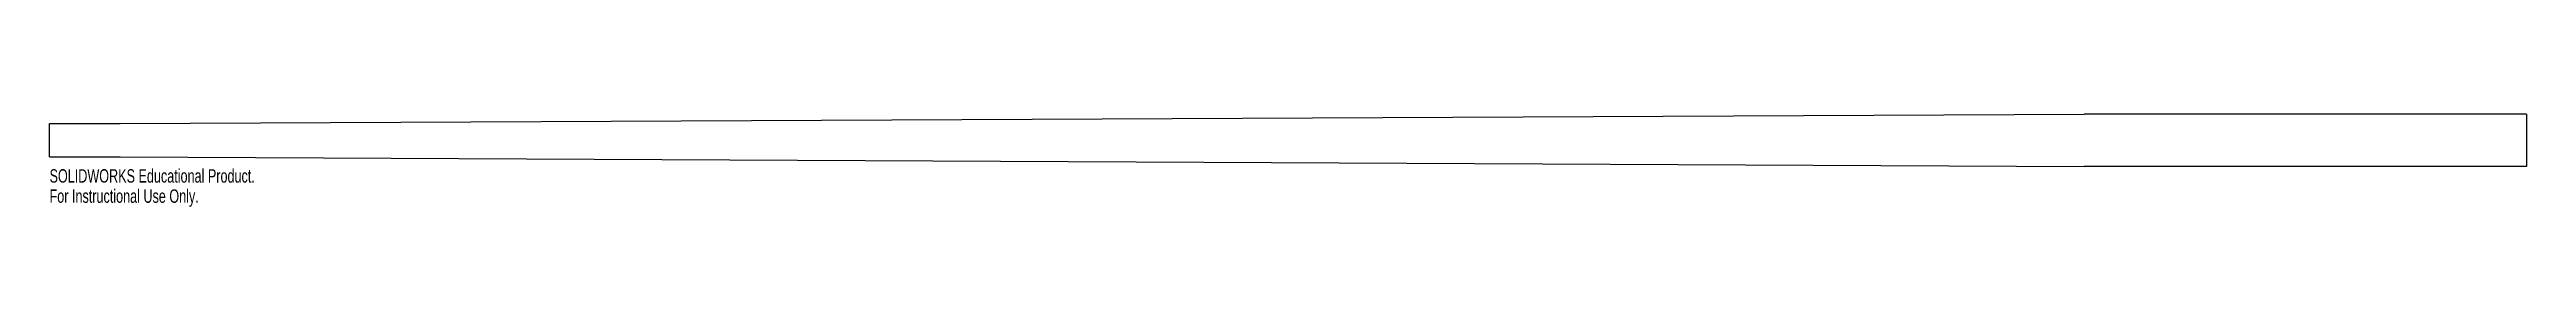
# Model space of a CAD drawing. Header units: inches. Extents: x -28.8 to 6.2, y -0.6 to 0.7.
import ezdxf

# ---------------------------------------------------------------- set-up
doc = ezdxf.new("R2010")
doc.units = ezdxf.units.IN
doc.header["$MEASUREMENT"] = 0
doc.styles.add('SLDTEXTSTYLE0', font='TXT', dxfattribs={"width": 0.7})

msp = doc.modelspace()

# ---------------------------------------------------------------- linework, layer by layer
at = {"color": 7, "linetype": 'Continuous', "lineweight": 25}
for p, q in [((-27.75, 0.606), (0, 0.74)), ((6.25, 0.74), (0, 0.74)), ((6.25, 0.74), (6.25, 0)), ((-28.75, 0.606), (-27.75, 0.606)), ((-28.75, 0.134), (-28.75, 0.606)), ((-28.75, 0.134), (-27.75, 0.134)), ((-27.75, 0.134), (0, 0)), ((6.25, 0), (0, 0))]:
    msp.add_line(p, q, dxfattribs=at)

# ---------------------------------------------------------------- texts
at = {"color": 7, "linetype": 'Continuous', "char_height": 0.1903, "attachment_point": 1, "style": 'SLDTEXTSTYLE0'}
for s, insert in [('SOLIDWORKS Educational Product.', (-28.75, -0.04)), ('For Instructional Use Only.', (-28.75, -0.326))]:
    msp.add_mtext(s, dxfattribs=dict(at, insert=insert))

doc.saveas('drawing.dxf')
